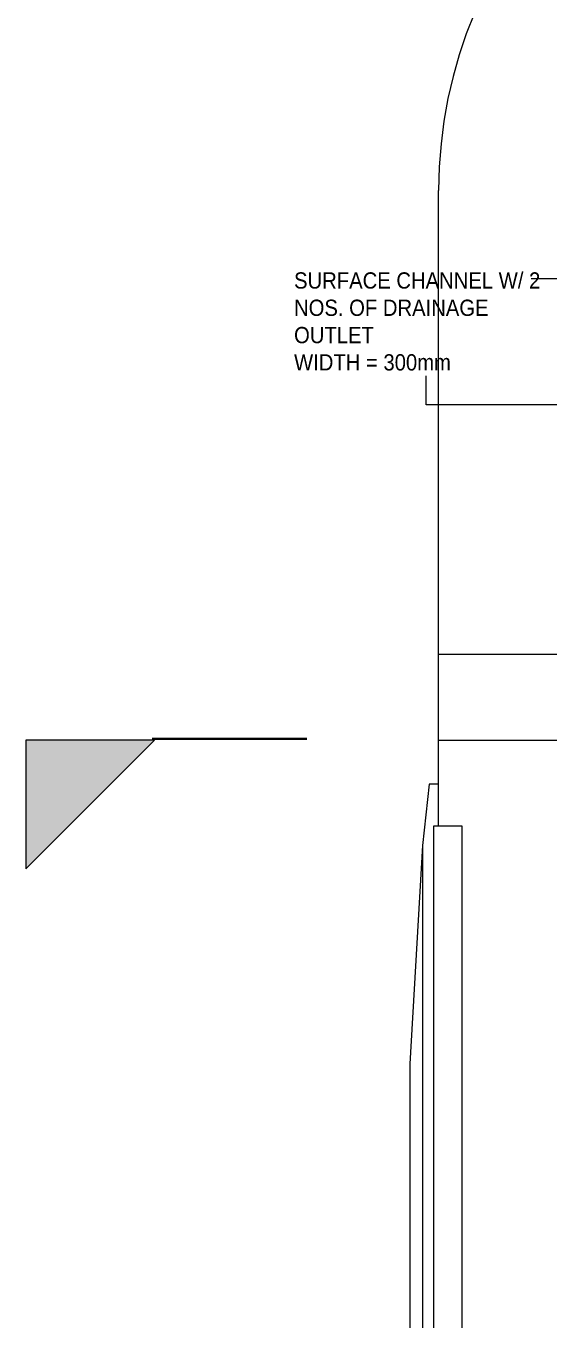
# Model space of a CAD drawing. Header units: millimetres. Extents: x 12827 to 178996, y -27589 to 73652.
# Drawn here: x 27942 to 37065, y 31763 to 54346 of the extents above; entities that cross this region are included whole.
import ezdxf

# ---------------------------------------------------------------- set-up
doc = ezdxf.new("R2010")
doc.units = ezdxf.units.MM
for name, color, linetype, lineweight in [('A-DETL', 90, 'Continuous', 9), ('A-DETL-GENF', 92, 'Continuous', 20), ('A-DETL-THIN', 151, 'Continuous', 9), ('A-DETL-WIDE', 214, 'Continuous', 35), ('A-FLOR', 192, 'Continuous', 9), ('A-GENM', 13, 'Continuous', 20), ('G-ANNO-TEXT', 231, 'Continuous', 5)]:
    doc.layers.add(name, color=color, linetype=linetype, lineweight=lineweight)
doc.styles.add('Swis721 BT_1', font='swiss.ttf', dxfattribs={"width": 0.89, "height": 283.821263})

# ---------------------------------------------------------------- blocks, each defined once
blk = doc.blocks.new('Generic Models 29 - Generic Models 29-18377444-Copy of 1_F')
at = {"layer": 'A-GENM'}
for p, q in [((34971, 41112), (34859, 40042)), ((35139, 41112), (34971, 41112)), ((34859, 40042), (34639, 36232)), ((34859, 40042), (34859, 5231)), ((34639, 36232), (34639, 15847))]:
    blk.add_line(p, q, dxfattribs=at)

msp = doc.modelspace()

# ---------------------------------------------------------------- hatches: boundary and pattern name
at = {"layer": 'A-DETL-GENF'}
h = msp.add_hatch(color=7, dxfattribs=at)
h.paths.add_polyline_path([(63966.38843, -9312.51454), (61723.03825, -7069.16435), (61723.03825, -9312.51454)], flags=0)
h.paths.add_polyline_path([(100079.91494, 12764.60871), (100079.91494, 15007.95889), (97836.56475, 15007.95889), (99867.43203, 12977.09161)], flags=0)
h.paths.add_polyline_path([(27942.02118, 12764.60871), (30185.37136, 15007.95889), (27942.02118, 15007.95889)], flags=0)
h.paths.add_polyline_path([(100079.91494, 39639.13527), (100079.91494, 41882.48546), (97836.56475, 41882.48546), (99860.65762, 39858.39259)], flags=0)
h.paths.add_polyline_path([(27942.02118, 39639.13527), (30185.37136, 41882.48546), (27942.02118, 41882.48546)], flags=0)
h.paths.add_polyline_path([(61723.03825, 64831.04325), (63966.38843, 67074.39344), (61723.03825, 67074.39344)], flags=0)

# ---------------------------------------------------------------- linework, layer by layer
at = {"layer": 'A-DETL'}
for p, q in [((35549.83278, 40382.48546), (35049.83278, 40382.48546)), ((35049.83278, 40382.48546), (35049.83278, 5477.72955)), ((35549.83278, 5612.48546), (35549.83278, 40382.48546))]:
    msp.add_line(p, q, dxfattribs=at)
at = {"layer": 'A-DETL-THIN'}
for p, q in [((35139.29297, 43382.48546), (37639.29297, 43382.48546)), ((27942.02118, 39639.13527), (30185.37136, 41882.48546)), ((30185.37136, 41882.48546), (27942.02118, 41882.48546)), ((27942.02118, 41882.48546), (27942.02118, 39639.13527)), ((35139.29297, 41882.48546), (37639.29297, 41882.48546))]:
    msp.add_line(p, q, dxfattribs=at)
at = {"layer": 'A-DETL-WIDE'}
msp.add_line((30142.02118, 41907.95889), (32842.02118, 41907.95889), dxfattribs=at)
at = {"layer": 'A-FLOR'}
msp.add_line((35139.28022, 40382.48546), (35139.37451, 51475.32701), dxfattribs=at)
msp.add_arc((43089.37451, 51475.26446), 7950, 89.999998791, 179.999546945, dxfattribs=at)
at = {"layer": 'G-ANNO-TEXT', "color": 130}
for p, q in [((37228.14524, 49932.71389), (36754.99032, 49932.71389)), ((34920.7597, 47733.2601), (34923.06778, 48237.95199)), ((40323.82384, 47733.2601), (34920.7597, 47733.2601))]:
    msp.add_line(p, q, dxfattribs=at)

# ---------------------------------------------------------------- block references
at = {"layer": 'A-GENM'}
msp.add_blockref('Generic Models 29 - Generic Models 29-18377444-Copy of 1_F', (0, 0), dxfattribs=at)

# ---------------------------------------------------------------- texts
at = {"layer": 'G-ANNO-TEXT', "color": 7, "insert": (32617.99032, 50045.58278), "char_height": 283.8212635, "width": 4964.4, "attachment_point": 1, "line_spacing_factor": 1.00667, "style": 'Swis721 BT_1'}
msp.add_mtext('SURFACE CHANNEL W/ 2\\PNOS. OF DRAINAGE\\POUTLET\\PWIDTH = 300mm', dxfattribs=at)

doc.saveas('drawing.dxf')
